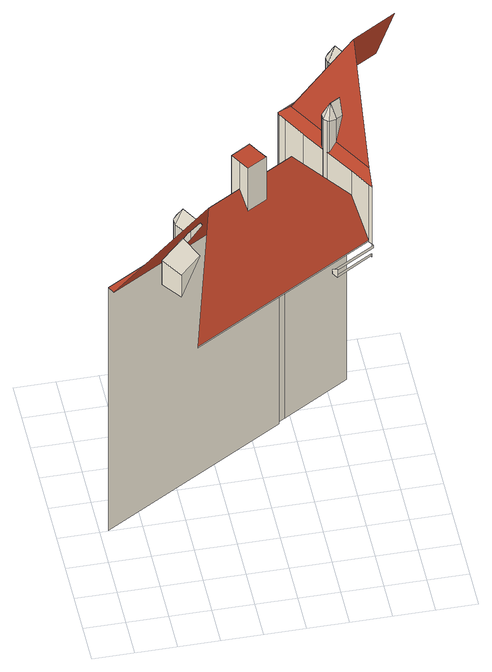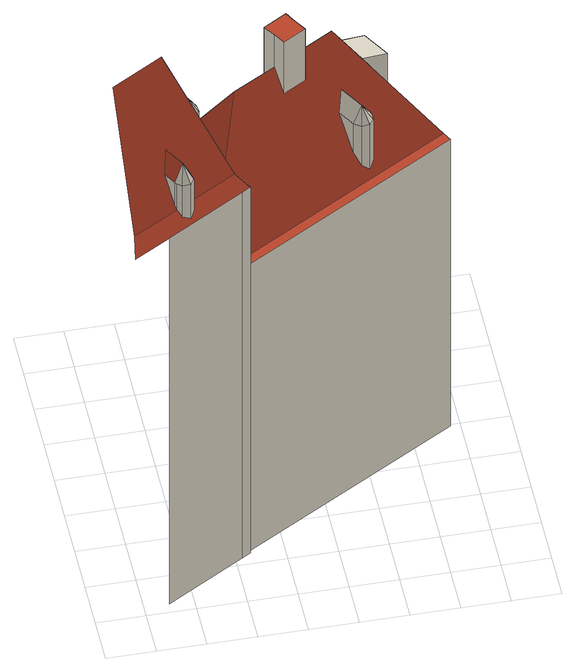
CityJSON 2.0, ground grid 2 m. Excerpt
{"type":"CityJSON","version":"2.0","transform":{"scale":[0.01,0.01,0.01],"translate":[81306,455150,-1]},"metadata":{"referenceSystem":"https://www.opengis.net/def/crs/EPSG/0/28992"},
"CityObjects":{
"building1":{"type":"Building","attributes":{"Volume":104797.07,"Dakoppervlakte":8542.52,"Muuroppervlakte":13883.88,"Vloeroppervlakte":5073.26,"hoogte_Z_max_in_m_NAP":34.28,"GEB_DOEL":"kantoorfunctie - kantoorfunctie,woonfunctie","yearOfConstruction":1620,"measuredHeight":34.75},"children":["building1-1","building1-2","building1-3","building1-4"],"geometry":[{"type":"MultiSurface","lod":"2","boundaries":[[[0,1,2]],[[1,3,4,2]],[[5,6,7,8]],[[6,5,9]],[[10,7,6]],[[8,7,11,12]],[[10,11,7]],[[10,6,9,13]],[[10,14,11]],[[12,11,14,15]],[[10,16,14]],[[17,18,19,20]],[[15,14,16,21]],[[16,10,13,22]],[[21,16,22]],[[23,24,25,26]],[[27,28,24,23]],[[29,19,18,30]],[[24,28,31,32,33,25]],[[26,25,33,34]],[[35,31,28,27]],[[34,36,37,38,17,20,39,23,26],[9,5,8,12,15,21,22,13]],[[34,33,32,36]],[[36,32,31,35]],[[27,23,39,40,41,42,37,36,35]],[[40,43,44,41]],[[45,46,47,48,49,50]],[[51,52,47,46]],[[30,18,53,54,55]],[[17,56,53,18]],[[55,54,57,58,59]],[[38,60,56,17]],[[61,38,37,42,62,63]],[[64,57,54,53,56,60,65,66,67]],[[61,65,60,38]],[[49,48,68,69]],[[63,70,71,65,61]],[[72,66,65,71]],[[62,73,74,70,63]],[[71,70,75,72]],[[74,76,75,70]],[[74,73,77,76]],[[66,72,78,67]],[[42,79,73,62]],[[78,72,75,80]],[[67,78,80,81]],[[82,83,75,76]],[[76,77,84,82]],[[79,85,86,87,84,77,73]],[[88,89,90,52,51]],[[91,83,82,84]],[[81,80,92]],[[41,85,79,42]],[[92,80,75,93]],[[93,94,91,84,87,95,64,67,81,92]],[[83,91,94]],[[93,75,83,94]],[[85,41,44,96,86]],[[69,68,97,96]],[[59,58,98,99]],[[100,101,102,103]],[[103,102,104,105]],[[106,101,100]],[[107,104,102,101]],[[108,109,105,104]],[[107,108,104]],[[110,111,112,98,58,57,64,103,105,109,113]],[[107,101,106,114]],[[107,115,108]],[[115,113,109,108]],[[103,64,95,116,111,110,117,118,114,106,100]],[[107,119,120,115]],[[113,115,120,110]],[[110,120,119,117]],[[118,117,119]]],"semantics":{"surfaces":[{"type":"RoofSurface"},{"type":"WallSurface"}],"values":[null,null,null,null,null,null,null,null,null,null,null,0,null,null,null,1,1,1,0,1,1,0,1,1,0,1,1,1,1,1,1,1,0,0,1,1,null,null,null,null,null,null,null,1,null,null,null,null,0,1,null,null,1,null,0,null,null,1,1,1,null,null,null,null,null,null,0,null,null,null,0,null,null,null,null]}}]},
"building1-1":{"type":"BuildingInstallation","parents":["building1"],"geometry":[{"type":"MultiSurface","lod":"2","boundaries":[[[1,3,4,2]],[[121,3,1,0]],[[4,3,121]],[[0,1,2]]],"semantics":{"surfaces":[{"type":"RoofSurface"},{"type":"WallSurface"}],"values":[0,1,1,1]}}]},
"building1-2":{"type":"BuildingInstallation","parents":["building1"],"geometry":[{"type":"MultiSurface","lod":"2","boundaries":[[[10,6,9,13]],[[16,10,13,22]],[[10,7,6]],[[10,16,14]],[[10,14,11]],[[10,11,7]],[[5,6,7,8]],[[15,14,16,21]],[[12,11,14,15]],[[8,7,11,12]],[[6,5,9]],[[21,16,22]]],"semantics":{"surfaces":[{"type":"RoofSurface"},{"type":"WallSurface"}],"values":[0,0,0,0,0,0,1,1,1,1,1,1]}}]},
"building1-3":{"type":"BuildingInstallation","parents":["building1"],"geometry":[{"type":"MultiSurface","lod":"2","boundaries":[[[93,75,83,94]],[[92,80,75,93]],[[82,83,75,76]],[[74,76,75,70]],[[71,70,75,72]],[[78,72,75,80]],[[91,83,82,84]],[[67,78,80,81]],[[76,77,84,82]],[[74,73,77,76]],[[72,66,65,71]],[[66,72,78,67]],[[62,73,74,70,63]],[[63,70,71,65,61]],[[83,91,94]],[[81,80,92]]],"semantics":{"surfaces":[{"type":"RoofSurface"},{"type":"WallSurface"}],"values":[0,0,0,0,0,0,1,1,1,1,1,1,1,1,1,1]}}]},
"building1-4":{"type":"BuildingInstallation","parents":["building1"],"geometry":[{"type":"MultiSurface","lod":"2","boundaries":[[[119,107,114,118]],[[107,101,106,114]],[[107,115,108]],[[107,108,104]],[[107,104,102,101]],[[107,119,120,115]],[[100,101,102,103]],[[110,120,119,117]],[[115,113,109,108]],[[108,109,105,104]],[[103,102,104,105]],[[113,115,120,110]],[[118,117,119]],[[106,101,100]]],"semantics":{"surfaces":[{"type":"RoofSurface"},{"type":"WallSurface"}],"values":[0,0,0,0,0,0,1,1,1,1,1,1,1,1]}}]}
},
"vertices":[
[249,411,1769],[249,411,1923],[361,476,1979],[316,296,1923],[416,354,1973],[366,673,1722],[366,673,1875],[364,709,1875],[364,709,1661],[408,602,1875],[406,696,1945],[382,735,1875],[382,735,1636],[466,593,1945],[415,738,1875],[415,738,1663],[445,719,1875],[959,1094,1603],[940,1130,1603],[40,605,1603],[59,567,1603],[445,719,1722],[486,648,1875],[642,568,2151],[642,568,2323],[614,616,2323],[614,616,2047],[671,518,2052],[671,518,2323],[40,605,53],[940,1130,53],[768,575,2323],[738,625,2323],[710,673,2323],[710,673,2047],[768,575,2052],[738,625,2151],[915,728,2151],[1022,986,1836],[481,474,2151],[348,73,1674],[1249,600,1674],[1189,702,1876],[348,73,1667],[1249,600,1667],[1066,416,1701],[1066,416,1664],[1066,416,1650],[1049,444,1650],[1049,444,1667],[1049,444,1676],[1244,522,1664],[1244,522,1650],[940,1130,2030],[936,1139,2031],[936,1139,53],[959,1094,2027],[937,1139,2032],[972,1160,2032],[972,1160,53],[1022,986,2028],[1089,872,1852],[1105,845,1856],[1091,857,1862],[992,1111,2087],[1089,872,2028],[1087,887,2038],[1107,913,2087],[1266,571,1650],[1266,571,1667],[1091,857,2230],[1089,872,2230],[1087,887,2230],[1105,845,2029],[1105,845,2230],[1130,883,2303],[1116,837,2230],[1116,837,2036],[1107,913,2230],[1189,702,2030],[1110,917,2230],[1110,917,2101],[1146,846,2230],[1150,847,2230],[1146,846,2087],[1249,600,2030],[1261,580,2031],[1261,649,2087],[1248,515,1668],[1248,515,1660],[1248,515,1650],[1150,847,2101],[1140,934,2230],[1176,910,2303],[1180,865,2230],[1249,953,2618],[1261,580,1667],[1261,580,1650],[1297,1352,2030],[1297,1352,53],[1187,1216,2102],[1187,1216,2229],[1185,1224,2229],[1185,1224,2087],[1180,1248,2229],[1180,1248,2062],[1218,1161,2229],[1221,1236,2310],[1197,1276,2229],[1197,1276,2045],[1250,1261,2087],[1440,1372,2087],[1450,1440,2031],[1231,1278,2061],[1274,1146,2310],[1231,1278,2229],[1466,1080,2618],[1256,1256,2102],[1287,1201,2229],[1256,1256,2229],[1250,1261,2229],
[316,296,1786]
]}
